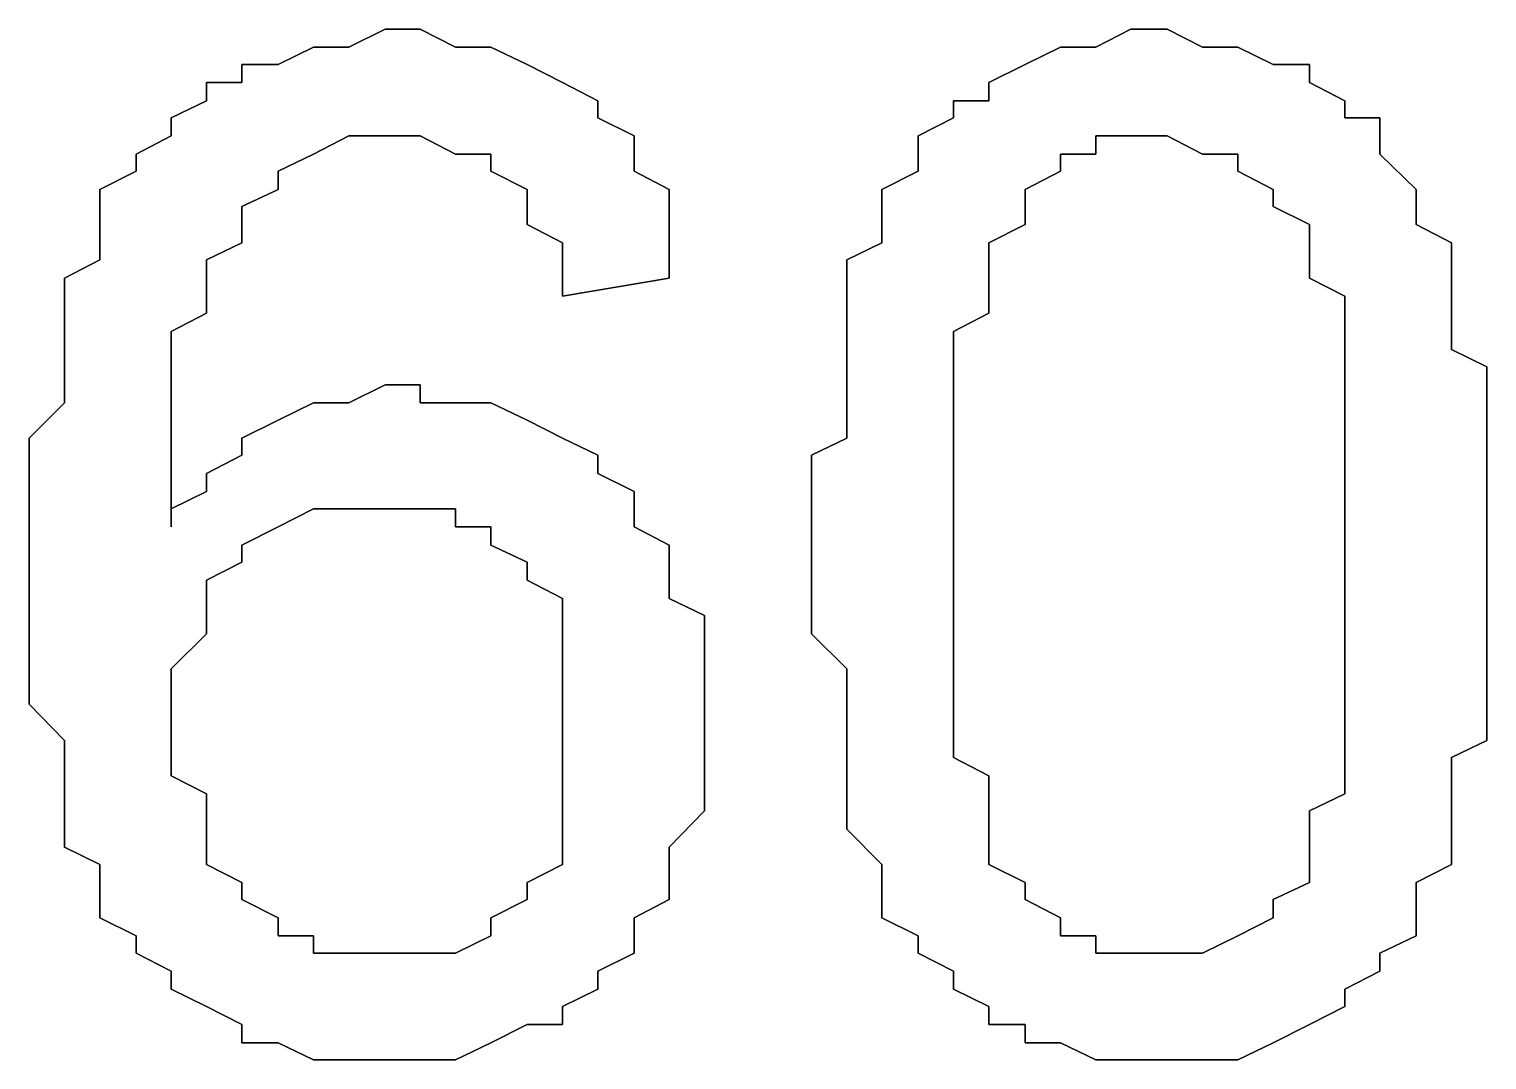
# Model space of a CAD drawing. Header units: metres. Extents: x 2.9 to 42.8, y 1.7 to 28.7.
# Drawn here: x 39.0878 to 39.2324, y 25.6011 to 25.7034 of the extents above; entities that cross this region are included whole.
import ezdxf

# ---------------------------------------------------------------- set-up
doc = ezdxf.new("R2010")
doc.units = ezdxf.units.M
doc.layers.add('GRIS', color=8, linetype='Continuous')

msp = doc.modelspace()

# ---------------------------------------------------------------- linework, layer by layer
at = {"layer": 'GRIS', "lineweight": -3}
for points in [[(39.1231, 25.7034), (39.1195, 25.7016), (39.1231, 25.7034)], [(39.1266, 25.7034), (39.1231, 25.7034), (39.1266, 25.7034)], [(39.1301, 25.7016), (39.1266, 25.7034), (39.1301, 25.7016)], [(39.1971, 25.7034), (39.1936, 25.7016), (39.1971, 25.7034)], [(39.2007, 25.7034), (39.1971, 25.7034), (39.2007, 25.7034)], [(39.2042, 25.7016), (39.2007, 25.7034), (39.2042, 25.7016)], [(39.116, 25.7016), (39.1125, 25.6999), (39.116, 25.7016)], [(39.1195, 25.7016), (39.116, 25.7016), (39.1195, 25.7016)], [(39.1336, 25.7016), (39.1301, 25.7016), (39.1336, 25.7016)], [(39.1372, 25.6999), (39.1336, 25.7016), (39.1372, 25.6999)], [(39.1901, 25.7016), (39.1866, 25.6999), (39.1901, 25.7016)], [(39.1936, 25.7016), (39.1901, 25.7016), (39.1936, 25.7016)], [(39.2077, 25.7016), (39.2042, 25.7016), (39.2077, 25.7016)], [(39.2112, 25.6999), (39.2077, 25.7016), (39.2112, 25.6999)], [(39.1125, 25.6999), (39.1089, 25.6999), (39.1125, 25.6999)], [(39.1089, 25.6999), (39.1089, 25.6981), (39.1089, 25.6999)], [(39.1407, 25.6981), (39.1372, 25.6999), (39.1407, 25.6981)], [(39.1866, 25.6999), (39.183, 25.6981), (39.1866, 25.6999)], [(39.2148, 25.6999), (39.2112, 25.6999), (39.2148, 25.6999)], [(39.2148, 25.6981), (39.2148, 25.6999), (39.2148, 25.6981)], [(39.1089, 25.6981), (39.1054, 25.6981), (39.1089, 25.6981)], [(39.1054, 25.6981), (39.1054, 25.6963), (39.1054, 25.6981)], [(39.1442, 25.6963), (39.1407, 25.6981), (39.1442, 25.6963)], [(39.183, 25.6981), (39.183, 25.6963), (39.183, 25.6981)], [(39.2183, 25.6963), (39.2148, 25.6981), (39.2183, 25.6963)], [(39.1054, 25.6963), (39.1019, 25.6946), (39.1054, 25.6963)], [(39.1442, 25.6946), (39.1442, 25.6963), (39.1442, 25.6946)], [(39.183, 25.6963), (39.1795, 25.6963), (39.183, 25.6963)], [(39.1795, 25.6963), (39.1795, 25.6946), (39.1795, 25.6963)], [(39.2183, 25.6946), (39.2183, 25.6963), (39.2183, 25.6946)], [(39.1019, 25.6946), (39.1019, 25.6928), (39.1019, 25.6946)], [(39.1478, 25.6928), (39.1442, 25.6946), (39.1478, 25.6928)], [(39.1795, 25.6946), (39.176, 25.6928), (39.1795, 25.6946)], [(39.2218, 25.6946), (39.2183, 25.6946), (39.2218, 25.6946)], [(39.2218, 25.691), (39.2218, 25.6946), (39.2218, 25.691)], [(39.1019, 25.6928), (39.0984, 25.691), (39.1019, 25.6928)], [(39.116, 25.691), (39.1195, 25.6928), (39.116, 25.691)], [(39.1195, 25.6928), (39.1231, 25.6928), (39.1195, 25.6928)], [(39.1231, 25.6928), (39.1266, 25.6928), (39.1231, 25.6928)], [(39.1266, 25.6928), (39.1301, 25.691), (39.1266, 25.6928)], [(39.1478, 25.691), (39.1478, 25.6928), (39.1478, 25.691)], [(39.176, 25.6928), (39.176, 25.691), (39.176, 25.6928)], [(39.1936, 25.691), (39.1936, 25.6928), (39.1936, 25.691)], [(39.1936, 25.6928), (39.1971, 25.6928), (39.1936, 25.6928)], [(39.1971, 25.6928), (39.2007, 25.6928), (39.1971, 25.6928)], [(39.2007, 25.6928), (39.2042, 25.691), (39.2007, 25.6928)], [(39.0984, 25.691), (39.0984, 25.6893), (39.0984, 25.691)], [(39.1125, 25.6893), (39.116, 25.691), (39.1125, 25.6893)], [(39.1301, 25.691), (39.1336, 25.691), (39.1301, 25.691)], [(39.1336, 25.691), (39.1336, 25.6893), (39.1336, 25.691)], [(39.1478, 25.6893), (39.1478, 25.691), (39.1478, 25.6893)], [(39.176, 25.691), (39.176, 25.6893), (39.176, 25.691)], [(39.1901, 25.6893), (39.1901, 25.691), (39.1901, 25.6893)], [(39.1901, 25.691), (39.1936, 25.691), (39.1901, 25.691)], [(39.2042, 25.691), (39.2077, 25.691), (39.2042, 25.691)], [(39.2077, 25.691), (39.2077, 25.6893), (39.2077, 25.691)], [(39.2254, 25.6875), (39.2218, 25.691), (39.2254, 25.6875)], [(39.0984, 25.6893), (39.0948, 25.6875), (39.0984, 25.6893)], [(39.1125, 25.6875), (39.1125, 25.6893), (39.1125, 25.6875)], [(39.1336, 25.6893), (39.1372, 25.6875), (39.1336, 25.6893)], [(39.1513, 25.6875), (39.1478, 25.6893), (39.1513, 25.6875)], [(39.176, 25.6893), (39.1724, 25.6875), (39.176, 25.6893)], [(39.1866, 25.6875), (39.1901, 25.6893), (39.1866, 25.6875)], [(39.2077, 25.6893), (39.2112, 25.6875), (39.2077, 25.6893)], [(39.0948, 25.6875), (39.0948, 25.6858), (39.0948, 25.6875)], [(39.1089, 25.6858), (39.1125, 25.6875), (39.1089, 25.6858)], [(39.1372, 25.6875), (39.1372, 25.6858), (39.1372, 25.6875)], [(39.1513, 25.684), (39.1513, 25.6875), (39.1513, 25.684)], [(39.1724, 25.6875), (39.1724, 25.6858), (39.1724, 25.6875)], [(39.1866, 25.6858), (39.1866, 25.6875), (39.1866, 25.6858)], [(39.2112, 25.6875), (39.2112, 25.6858), (39.2112, 25.6875)], [(39.2254, 25.6858), (39.2254, 25.6875), (39.2254, 25.6858)], [(39.0948, 25.6858), (39.0948, 25.684), (39.0948, 25.6858)], [(39.1089, 25.684), (39.1089, 25.6858), (39.1089, 25.684)], [(39.1372, 25.6858), (39.1372, 25.684), (39.1372, 25.6858)], [(39.1724, 25.6858), (39.1724, 25.6822), (39.1724, 25.6858)], [(39.1866, 25.684), (39.1866, 25.6858), (39.1866, 25.684)], [(39.2112, 25.6858), (39.2148, 25.684), (39.2112, 25.6858)], [(39.2254, 25.684), (39.2254, 25.6858), (39.2254, 25.684)], [(39.0948, 25.684), (39.0948, 25.6822), (39.0948, 25.684)], [(39.1089, 25.6822), (39.1089, 25.684), (39.1089, 25.6822)], [(39.1372, 25.684), (39.1407, 25.6822), (39.1372, 25.684)], [(39.1513, 25.6822), (39.1513, 25.684), (39.1513, 25.6822)], [(39.183, 25.6822), (39.1866, 25.684), (39.183, 25.6822)], [(39.2148, 25.684), (39.2148, 25.6822), (39.2148, 25.684)], [(39.2289, 25.6822), (39.2254, 25.684), (39.2289, 25.6822)], [(39.0948, 25.6822), (39.0948, 25.6805), (39.0948, 25.6822)], [(39.1054, 25.6805), (39.1089, 25.6822), (39.1054, 25.6805)], [(39.1407, 25.6822), (39.1407, 25.6805), (39.1407, 25.6822)], [(39.1513, 25.6805), (39.1513, 25.6822), (39.1513, 25.6805)], [(39.1724, 25.6822), (39.1689, 25.6805), (39.1724, 25.6822)], [(39.183, 25.6805), (39.183, 25.6822), (39.183, 25.6805)], [(39.2148, 25.6822), (39.2148, 25.6805), (39.2148, 25.6822)], [(39.2289, 25.6805), (39.2289, 25.6822), (39.2289, 25.6805)], [(39.0948, 25.6805), (39.0913, 25.6787), (39.0948, 25.6805)], [(39.1054, 25.6787), (39.1054, 25.6805), (39.1054, 25.6787)], [(39.1407, 25.6805), (39.1407, 25.6769), (39.1407, 25.6805)], [(39.1513, 25.6787), (39.1513, 25.6805), (39.1513, 25.6787)], [(39.1689, 25.6805), (39.1689, 25.6787), (39.1689, 25.6805)], [(39.183, 25.6787), (39.183, 25.6805), (39.183, 25.6787)], [(39.2148, 25.6805), (39.2148, 25.6787), (39.2148, 25.6805)], [(39.2289, 25.6769), (39.2289, 25.6805), (39.2289, 25.6769)], [(39.0913, 25.6787), (39.0913, 25.6752), (39.0913, 25.6787)], [(39.1054, 25.6769), (39.1054, 25.6787), (39.1054, 25.6769)], [(39.1407, 25.6769), (39.1513, 25.6787), (39.1407, 25.6769)], [(39.1689, 25.6787), (39.1689, 25.6769), (39.1689, 25.6787)], [(39.183, 25.6769), (39.183, 25.6787), (39.183, 25.6769)], [(39.2148, 25.6787), (39.2183, 25.6769), (39.2148, 25.6787)], [(39.1054, 25.6752), (39.1054, 25.6769), (39.1054, 25.6752)], [(39.1689, 25.6769), (39.1689, 25.6752), (39.1689, 25.6769)], [(39.183, 25.6752), (39.183, 25.6769), (39.183, 25.6752)], [(39.2183, 25.6769), (39.2183, 25.6752), (39.2183, 25.6769)], [(39.2289, 25.6752), (39.2289, 25.6769), (39.2289, 25.6752)], [(39.0913, 25.6752), (39.0913, 25.6734), (39.0913, 25.6752)], [(39.1019, 25.6734), (39.1054, 25.6752), (39.1019, 25.6734)], [(39.1689, 25.6752), (39.1689, 25.6716), (39.1689, 25.6752)], [(39.1795, 25.6734), (39.183, 25.6752), (39.1795, 25.6734)], [(39.2183, 25.6752), (39.2183, 25.6716), (39.2183, 25.6752)], [(39.2289, 25.6734), (39.2289, 25.6752), (39.2289, 25.6734)], [(39.0913, 25.6734), (39.0913, 25.6716), (39.0913, 25.6734)], [(39.1019, 25.6716), (39.1019, 25.6734), (39.1019, 25.6716)], [(39.1795, 25.6716), (39.1795, 25.6734), (39.1795, 25.6716)], [(39.2289, 25.6716), (39.2289, 25.6734), (39.2289, 25.6716)], [(39.0913, 25.6716), (39.0913, 25.6681), (39.0913, 25.6716)], [(39.1019, 25.6699), (39.1019, 25.6716), (39.1019, 25.6699)], [(39.1689, 25.6716), (39.1689, 25.6699), (39.1689, 25.6716)], [(39.1795, 25.6681), (39.1795, 25.6716), (39.1795, 25.6681)], [(39.2183, 25.6716), (39.2183, 25.6699), (39.2183, 25.6716)], [(39.2324, 25.6699), (39.2289, 25.6716), (39.2324, 25.6699)], [(39.1019, 25.6663), (39.1019, 25.6699), (39.1019, 25.6663)], [(39.1689, 25.6699), (39.1689, 25.6681), (39.1689, 25.6699)], [(39.2183, 25.6699), (39.2183, 25.6663), (39.2183, 25.6699)], [(39.2324, 25.6681), (39.2324, 25.6699), (39.2324, 25.6681)], [(39.0913, 25.6681), (39.0913, 25.6663), (39.0913, 25.6681)], [(39.1231, 25.6681), (39.1195, 25.6663), (39.1231, 25.6681)], [(39.1266, 25.6681), (39.1231, 25.6681), (39.1266, 25.6681)], [(39.1266, 25.6663), (39.1266, 25.6681), (39.1266, 25.6663)], [(39.1689, 25.6681), (39.1689, 25.6646), (39.1689, 25.6681)], [(39.1795, 25.6663), (39.1795, 25.6681), (39.1795, 25.6663)], [(39.2324, 25.6646), (39.2324, 25.6681), (39.2324, 25.6646)], [(39.0913, 25.6663), (39.0878, 25.6628), (39.0913, 25.6663)], [(39.1019, 25.6646), (39.1019, 25.6663), (39.1019, 25.6646)], [(39.116, 25.6663), (39.1125, 25.6646), (39.116, 25.6663)], [(39.1195, 25.6663), (39.116, 25.6663), (39.1195, 25.6663)], [(39.1301, 25.6663), (39.1266, 25.6663), (39.1301, 25.6663)], [(39.1336, 25.6663), (39.1301, 25.6663), (39.1336, 25.6663)], [(39.1372, 25.6646), (39.1336, 25.6663), (39.1372, 25.6646)], [(39.1795, 25.6628), (39.1795, 25.6663), (39.1795, 25.6628)], [(39.2183, 25.6663), (39.2183, 25.6646), (39.2183, 25.6663)], [(39.1019, 25.6611), (39.1019, 25.6646), (39.1019, 25.6611)], [(39.1125, 25.6646), (39.1089, 25.6628), (39.1125, 25.6646)], [(39.1407, 25.6628), (39.1372, 25.6646), (39.1407, 25.6628)], [(39.1689, 25.6646), (39.1689, 25.6628), (39.1689, 25.6646)], [(39.2183, 25.6646), (39.2183, 25.6611), (39.2183, 25.6646)], [(39.2324, 25.6628), (39.2324, 25.6646), (39.2324, 25.6628)], [(39.0878, 25.6628), (39.0878, 25.6611), (39.0878, 25.6628)], [(39.1089, 25.6628), (39.1089, 25.6611), (39.1089, 25.6628)], [(39.1442, 25.6611), (39.1407, 25.6628), (39.1442, 25.6611)], [(39.1689, 25.6628), (39.1654, 25.6611), (39.1689, 25.6628)], [(39.1795, 25.6593), (39.1795, 25.6628), (39.1795, 25.6593)], [(39.2324, 25.6593), (39.2324, 25.6628), (39.2324, 25.6593)], [(39.0878, 25.6611), (39.0878, 25.6575), (39.0878, 25.6611)], [(39.1019, 25.6593), (39.1019, 25.6611), (39.1019, 25.6593)], [(39.1089, 25.6611), (39.1054, 25.6593), (39.1089, 25.6611)], [(39.1442, 25.6593), (39.1442, 25.6611), (39.1442, 25.6593)], [(39.1654, 25.6611), (39.1654, 25.6575), (39.1654, 25.6611)], [(39.2183, 25.6611), (39.2183, 25.6593), (39.2183, 25.6611)], [(39.1019, 25.6558), (39.1019, 25.6593), (39.1019, 25.6558)], [(39.1054, 25.6593), (39.1054, 25.6575), (39.1054, 25.6593)], [(39.1478, 25.6575), (39.1442, 25.6593), (39.1478, 25.6575)], [(39.1795, 25.6575), (39.1795, 25.6593), (39.1795, 25.6575)], [(39.2183, 25.6593), (39.2183, 25.6558), (39.2183, 25.6593)], [(39.2324, 25.6575), (39.2324, 25.6593), (39.2324, 25.6575)], [(39.0878, 25.6575), (39.0878, 25.6558), (39.0878, 25.6575)], [(39.1054, 25.6575), (39.1019, 25.6558), (39.1054, 25.6575)], [(39.1478, 25.6558), (39.1478, 25.6575), (39.1478, 25.6558)], [(39.1654, 25.6575), (39.1654, 25.654), (39.1654, 25.6575)], [(39.1795, 25.654), (39.1795, 25.6575), (39.1795, 25.654)], [(39.2324, 25.654), (39.2324, 25.6575), (39.2324, 25.654)], [(39.0878, 25.6558), (39.0878, 25.6522), (39.0878, 25.6558)], [(39.1125, 25.654), (39.116, 25.6558), (39.1125, 25.654)], [(39.116, 25.6558), (39.1195, 25.6558), (39.116, 25.6558)], [(39.1195, 25.6558), (39.1231, 25.6558), (39.1195, 25.6558)], [(39.1231, 25.6558), (39.1266, 25.6558), (39.1231, 25.6558)], [(39.1266, 25.6558), (39.1301, 25.6558), (39.1266, 25.6558)], [(39.1301, 25.6558), (39.1301, 25.654), (39.1301, 25.6558)], [(39.1478, 25.654), (39.1478, 25.6558), (39.1478, 25.654)], [(39.2183, 25.6558), (39.2183, 25.6522), (39.2183, 25.6558)], [(39.1089, 25.6522), (39.1125, 25.654), (39.1089, 25.6522)], [(39.1301, 25.654), (39.1336, 25.654), (39.1301, 25.654)], [(39.1336, 25.654), (39.1336, 25.6522), (39.1336, 25.654)], [(39.1513, 25.6522), (39.1478, 25.654), (39.1513, 25.6522)], [(39.1654, 25.654), (39.1654, 25.6522), (39.1654, 25.654)], [(39.1795, 25.6522), (39.1795, 25.654), (39.1795, 25.6522)], [(39.2324, 25.6522), (39.2324, 25.654), (39.2324, 25.6522)], [(39.0878, 25.6522), (39.0878, 25.6487), (39.0878, 25.6522)], [(39.1089, 25.6505), (39.1089, 25.6522), (39.1089, 25.6505)], [(39.1336, 25.6522), (39.1372, 25.6505), (39.1336, 25.6522)], [(39.1513, 25.6505), (39.1513, 25.6522), (39.1513, 25.6505)], [(39.1654, 25.6522), (39.1654, 25.6487), (39.1654, 25.6522)], [(39.1795, 25.6487), (39.1795, 25.6522), (39.1795, 25.6487)], [(39.2183, 25.6522), (39.2183, 25.6487), (39.2183, 25.6522)], [(39.2324, 25.6487), (39.2324, 25.6522), (39.2324, 25.6487)], [(39.1054, 25.6487), (39.1089, 25.6505), (39.1054, 25.6487)], [(39.1372, 25.6505), (39.1372, 25.6487), (39.1372, 25.6505)], [(39.1513, 25.6487), (39.1513, 25.6505), (39.1513, 25.6487)], [(39.0878, 25.6487), (39.0878, 25.6469), (39.0878, 25.6487)], [(39.1054, 25.6469), (39.1054, 25.6487), (39.1054, 25.6469)], [(39.1372, 25.6487), (39.1407, 25.6469), (39.1372, 25.6487)], [(39.1513, 25.6469), (39.1513, 25.6487), (39.1513, 25.6469)], [(39.1654, 25.6487), (39.1654, 25.6469), (39.1654, 25.6487)], [(39.1795, 25.6452), (39.1795, 25.6487), (39.1795, 25.6452)], [(39.2183, 25.6487), (39.2183, 25.6452), (39.2183, 25.6487)], [(39.2324, 25.6452), (39.2324, 25.6487), (39.2324, 25.6452)], [(39.0878, 25.6469), (39.0878, 25.6452), (39.0878, 25.6469)], [(39.1054, 25.6452), (39.1054, 25.6469), (39.1054, 25.6452)], [(39.1407, 25.6469), (39.1407, 25.6434), (39.1407, 25.6469)], [(39.1548, 25.6452), (39.1513, 25.6469), (39.1548, 25.6452)], [(39.1654, 25.6469), (39.1654, 25.6434), (39.1654, 25.6469)], [(39.0878, 25.6452), (39.0878, 25.6417), (39.0878, 25.6452)], [(39.1054, 25.6434), (39.1054, 25.6452), (39.1054, 25.6434)], [(39.1548, 25.6417), (39.1548, 25.6452), (39.1548, 25.6417)], [(39.1795, 25.6417), (39.1795, 25.6452), (39.1795, 25.6417)], [(39.2183, 25.6452), (39.2183, 25.6417), (39.2183, 25.6452)], [(39.2324, 25.6434), (39.2324, 25.6452), (39.2324, 25.6434)], [(39.1019, 25.6399), (39.1054, 25.6434), (39.1019, 25.6399)], [(39.1407, 25.6434), (39.1407, 25.6417), (39.1407, 25.6434)], [(39.1654, 25.6434), (39.1689, 25.6399), (39.1654, 25.6434)], [(39.2324, 25.6399), (39.2324, 25.6434), (39.2324, 25.6399)], [(39.0878, 25.6417), (39.0878, 25.6381), (39.0878, 25.6417)], [(39.1407, 25.6417), (39.1407, 25.6399), (39.1407, 25.6417)], [(39.1548, 25.6399), (39.1548, 25.6417), (39.1548, 25.6399)], [(39.1795, 25.6399), (39.1795, 25.6417), (39.1795, 25.6399)], [(39.2183, 25.6417), (39.2183, 25.6381), (39.2183, 25.6417)], [(39.1019, 25.6381), (39.1019, 25.6399), (39.1019, 25.6381)], [(39.1407, 25.6399), (39.1407, 25.6364), (39.1407, 25.6399)], [(39.1548, 25.6364), (39.1548, 25.6399), (39.1548, 25.6364)], [(39.1689, 25.6399), (39.1689, 25.6381), (39.1689, 25.6399)], [(39.1795, 25.6364), (39.1795, 25.6399), (39.1795, 25.6364)], [(39.2324, 25.6381), (39.2324, 25.6399), (39.2324, 25.6381)], [(39.0878, 25.6381), (39.0878, 25.6364), (39.0878, 25.6381)], [(39.1019, 25.6364), (39.1019, 25.6381), (39.1019, 25.6364)], [(39.1689, 25.6381), (39.1689, 25.6346), (39.1689, 25.6381)], [(39.2183, 25.6381), (39.2183, 25.6364), (39.2183, 25.6381)], [(39.2324, 25.6364), (39.2324, 25.6381), (39.2324, 25.6364)], [(39.0878, 25.6364), (39.0913, 25.6328), (39.0878, 25.6364)], [(39.1019, 25.6346), (39.1019, 25.6364), (39.1019, 25.6346)], [(39.1407, 25.6364), (39.1407, 25.6346), (39.1407, 25.6364)], [(39.1548, 25.6346), (39.1548, 25.6364), (39.1548, 25.6346)], [(39.1795, 25.6346), (39.1795, 25.6364), (39.1795, 25.6346)], [(39.2183, 25.6364), (39.2183, 25.6328), (39.2183, 25.6364)], [(39.2324, 25.6328), (39.2324, 25.6364), (39.2324, 25.6328)], [(39.1019, 25.6328), (39.1019, 25.6346), (39.1019, 25.6328)], [(39.1407, 25.6346), (39.1407, 25.6328), (39.1407, 25.6346)], [(39.1548, 25.6328), (39.1548, 25.6346), (39.1548, 25.6328)], [(39.1689, 25.6346), (39.1689, 25.6328), (39.1689, 25.6346)], [(39.1795, 25.6311), (39.1795, 25.6346), (39.1795, 25.6311)], [(39.0913, 25.6328), (39.0913, 25.6311), (39.0913, 25.6328)], [(39.1019, 25.6293), (39.1019, 25.6328), (39.1019, 25.6293)], [(39.1407, 25.6328), (39.1407, 25.6293), (39.1407, 25.6328)], [(39.1548, 25.6293), (39.1548, 25.6328), (39.1548, 25.6293)], [(39.1689, 25.6328), (39.1689, 25.6293), (39.1689, 25.6328)], [(39.2183, 25.6328), (39.2183, 25.6311), (39.2183, 25.6328)], [(39.2289, 25.6311), (39.2324, 25.6328), (39.2289, 25.6311)], [(39.0913, 25.6311), (39.0913, 25.6293), (39.0913, 25.6311)], [(39.183, 25.6293), (39.1795, 25.6311), (39.183, 25.6293)], [(39.2183, 25.6311), (39.2183, 25.6293), (39.2183, 25.6311)], [(39.2289, 25.6293), (39.2289, 25.6311), (39.2289, 25.6293)], [(39.0913, 25.6293), (39.0913, 25.6258), (39.0913, 25.6293)], [(39.1054, 25.6275), (39.1019, 25.6293), (39.1054, 25.6275)], [(39.1407, 25.6293), (39.1407, 25.6275), (39.1407, 25.6293)], [(39.1548, 25.6275), (39.1548, 25.6293), (39.1548, 25.6275)], [(39.1689, 25.6293), (39.1689, 25.6275), (39.1689, 25.6293)], [(39.183, 25.6275), (39.183, 25.6293), (39.183, 25.6275)], [(39.2183, 25.6293), (39.2183, 25.6275), (39.2183, 25.6293)], [(39.2289, 25.6275), (39.2289, 25.6293), (39.2289, 25.6275)], [(39.1054, 25.6258), (39.1054, 25.6275), (39.1054, 25.6258)], [(39.1407, 25.6275), (39.1407, 25.624), (39.1407, 25.6275)], [(39.1548, 25.6258), (39.1548, 25.6275), (39.1548, 25.6258)], [(39.1689, 25.6275), (39.1689, 25.6258), (39.1689, 25.6275)], [(39.183, 25.6258), (39.183, 25.6275), (39.183, 25.6258)], [(39.2183, 25.6275), (39.2148, 25.6258), (39.2183, 25.6275)], [(39.2289, 25.6258), (39.2289, 25.6275), (39.2289, 25.6258)], [(39.0913, 25.6258), (39.0913, 25.624), (39.0913, 25.6258)], [(39.1054, 25.624), (39.1054, 25.6258), (39.1054, 25.624)], [(39.1513, 25.6222), (39.1548, 25.6258), (39.1513, 25.6222)], [(39.1689, 25.6258), (39.1689, 25.624), (39.1689, 25.6258)], [(39.183, 25.624), (39.183, 25.6258), (39.183, 25.624)], [(39.2148, 25.6258), (39.2148, 25.624), (39.2148, 25.6258)], [(39.2289, 25.624), (39.2289, 25.6258), (39.2289, 25.624)], [(39.0913, 25.624), (39.0913, 25.6222), (39.0913, 25.624)], [(39.1054, 25.6222), (39.1054, 25.624), (39.1054, 25.6222)], [(39.1407, 25.624), (39.1407, 25.6222), (39.1407, 25.624)], [(39.1689, 25.624), (39.1724, 25.6205), (39.1689, 25.624)], [(39.183, 25.6222), (39.183, 25.624), (39.183, 25.6222)], [(39.2148, 25.624), (39.2148, 25.6222), (39.2148, 25.624)], [(39.2289, 25.6205), (39.2289, 25.624), (39.2289, 25.6205)], [(39.0913, 25.6222), (39.0948, 25.6205), (39.0913, 25.6222)], [(39.1054, 25.6205), (39.1054, 25.6222), (39.1054, 25.6205)], [(39.1407, 25.6222), (39.1407, 25.6205), (39.1407, 25.6222)], [(39.1513, 25.6205), (39.1513, 25.6222), (39.1513, 25.6205)], [(39.183, 25.6205), (39.183, 25.6222), (39.183, 25.6205)], [(39.2148, 25.6222), (39.2148, 25.6205), (39.2148, 25.6222)], [(39.0948, 25.6205), (39.0948, 25.6187), (39.0948, 25.6205)], [(39.1089, 25.6187), (39.1054, 25.6205), (39.1089, 25.6187)], [(39.1407, 25.6205), (39.1372, 25.6187), (39.1407, 25.6205)], [(39.1513, 25.6187), (39.1513, 25.6205), (39.1513, 25.6187)], [(39.1724, 25.6205), (39.1724, 25.6187), (39.1724, 25.6205)], [(39.1866, 25.6187), (39.183, 25.6205), (39.1866, 25.6187)], [(39.2148, 25.6205), (39.2148, 25.6187), (39.2148, 25.6205)], [(39.2254, 25.6187), (39.2289, 25.6205), (39.2254, 25.6187)], [(39.0948, 25.6187), (39.0948, 25.617), (39.0948, 25.6187)], [(39.1089, 25.617), (39.1089, 25.6187), (39.1089, 25.617)], [(39.1372, 25.6187), (39.1372, 25.617), (39.1372, 25.6187)], [(39.1513, 25.617), (39.1513, 25.6187), (39.1513, 25.617)], [(39.1724, 25.6187), (39.1724, 25.617), (39.1724, 25.6187)], [(39.1866, 25.617), (39.1866, 25.6187), (39.1866, 25.617)], [(39.2148, 25.6187), (39.2112, 25.617), (39.2148, 25.6187)], [(39.2254, 25.617), (39.2254, 25.6187), (39.2254, 25.617)], [(39.0948, 25.617), (39.0948, 25.6152), (39.0948, 25.617)], [(39.1125, 25.6152), (39.1089, 25.617), (39.1125, 25.6152)], [(39.1372, 25.617), (39.1336, 25.6152), (39.1372, 25.617)], [(39.1478, 25.6152), (39.1513, 25.617), (39.1478, 25.6152)], [(39.1724, 25.617), (39.1724, 25.6152), (39.1724, 25.617)], [(39.1901, 25.6152), (39.1866, 25.617), (39.1901, 25.6152)], [(39.2112, 25.617), (39.2112, 25.6152), (39.2112, 25.617)], [(39.2254, 25.6134), (39.2254, 25.617), (39.2254, 25.6134)], [(39.0948, 25.6152), (39.0984, 25.6134), (39.0948, 25.6152)], [(39.1125, 25.6134), (39.1125, 25.6152), (39.1125, 25.6134)], [(39.1336, 25.6152), (39.1336, 25.6134), (39.1336, 25.6152)], [(39.1478, 25.6134), (39.1478, 25.6152), (39.1478, 25.6134)], [(39.1724, 25.6152), (39.176, 25.6134), (39.1724, 25.6152)], [(39.1901, 25.6134), (39.1901, 25.6152), (39.1901, 25.6134)], [(39.2112, 25.6152), (39.2077, 25.6134), (39.2112, 25.6152)], [(39.0984, 25.6134), (39.0984, 25.6117), (39.0984, 25.6134)], [(39.116, 25.6134), (39.1125, 25.6134), (39.116, 25.6134)], [(39.116, 25.6117), (39.116, 25.6134), (39.116, 25.6117)], [(39.1336, 25.6134), (39.1301, 25.6117), (39.1336, 25.6134)], [(39.1478, 25.6117), (39.1478, 25.6134), (39.1478, 25.6117)], [(39.176, 25.6134), (39.176, 25.6117), (39.176, 25.6134)], [(39.1936, 25.6134), (39.1901, 25.6134), (39.1936, 25.6134)], [(39.1936, 25.6117), (39.1936, 25.6134), (39.1936, 25.6117)], [(39.2077, 25.6134), (39.2042, 25.6117), (39.2077, 25.6134)], [(39.2218, 25.6117), (39.2254, 25.6134), (39.2218, 25.6117)], [(39.0984, 25.6117), (39.1019, 25.6099), (39.0984, 25.6117)], [(39.1195, 25.6117), (39.116, 25.6117), (39.1195, 25.6117)], [(39.1231, 25.6117), (39.1195, 25.6117), (39.1231, 25.6117)], [(39.1266, 25.6117), (39.1231, 25.6117), (39.1266, 25.6117)], [(39.1301, 25.6117), (39.1266, 25.6117), (39.1301, 25.6117)], [(39.1442, 25.6099), (39.1478, 25.6117), (39.1442, 25.6099)], [(39.176, 25.6117), (39.1795, 25.6099), (39.176, 25.6117)], [(39.1971, 25.6117), (39.1936, 25.6117), (39.1971, 25.6117)], [(39.2007, 25.6117), (39.1971, 25.6117), (39.2007, 25.6117)], [(39.2042, 25.6117), (39.2007, 25.6117), (39.2042, 25.6117)], [(39.2218, 25.6099), (39.2218, 25.6117), (39.2218, 25.6099)], [(39.1019, 25.6099), (39.1019, 25.6081), (39.1019, 25.6099)], [(39.1442, 25.6081), (39.1442, 25.6099), (39.1442, 25.6081)], [(39.1795, 25.6099), (39.1795, 25.6081), (39.1795, 25.6099)], [(39.2183, 25.6081), (39.2218, 25.6099), (39.2183, 25.6081)], [(39.1019, 25.6081), (39.1054, 25.6064), (39.1019, 25.6081)], [(39.1407, 25.6064), (39.1442, 25.6081), (39.1407, 25.6064)], [(39.1795, 25.6081), (39.183, 25.6064), (39.1795, 25.6081)], [(39.2183, 25.6064), (39.2183, 25.6081), (39.2183, 25.6064)], [(39.1054, 25.6064), (39.1089, 25.6046), (39.1054, 25.6064)], [(39.1407, 25.6046), (39.1407, 25.6064), (39.1407, 25.6046)], [(39.183, 25.6064), (39.183, 25.6046), (39.183, 25.6064)], [(39.2148, 25.6046), (39.2183, 25.6064), (39.2148, 25.6046)], [(39.1089, 25.6046), (39.1089, 25.6028), (39.1089, 25.6046)], [(39.1336, 25.6028), (39.1372, 25.6046), (39.1336, 25.6028)], [(39.1372, 25.6046), (39.1407, 25.6046), (39.1372, 25.6046)], [(39.183, 25.6046), (39.1866, 25.6046), (39.183, 25.6046)], [(39.1866, 25.6046), (39.1866, 25.6028), (39.1866, 25.6046)], [(39.2112, 25.6028), (39.2148, 25.6046), (39.2112, 25.6028)], [(39.1089, 25.6028), (39.1125, 25.6028), (39.1089, 25.6028)], [(39.1125, 25.6028), (39.116, 25.6011), (39.1125, 25.6028)], [(39.1301, 25.6011), (39.1336, 25.6028), (39.1301, 25.6011)], [(39.1866, 25.6028), (39.1901, 25.6028), (39.1866, 25.6028)], [(39.1901, 25.6028), (39.1936, 25.6011), (39.1901, 25.6028)], [(39.2077, 25.6011), (39.2112, 25.6028), (39.2077, 25.6011)], [(39.116, 25.6011), (39.1195, 25.6011), (39.116, 25.6011)], [(39.1195, 25.6011), (39.1231, 25.6011), (39.1195, 25.6011)], [(39.1231, 25.6011), (39.1266, 25.6011), (39.1231, 25.6011)], [(39.1266, 25.6011), (39.1301, 25.6011), (39.1266, 25.6011)], [(39.1936, 25.6011), (39.1971, 25.6011), (39.1936, 25.6011)], [(39.1971, 25.6011), (39.2007, 25.6011), (39.1971, 25.6011)], [(39.2007, 25.6011), (39.2042, 25.6011), (39.2007, 25.6011)], [(39.2042, 25.6011), (39.2077, 25.6011), (39.2042, 25.6011)]]:
    msp.add_lwpolyline(points, dxfattribs=at)
msp.add_lwpolyline([(39.1019, 25.6558), (39.1019, 25.654), (39.1019, 25.6558), (39.1019, 25.654)], close=True, dxfattribs=at)

doc.saveas('drawing.dxf')
